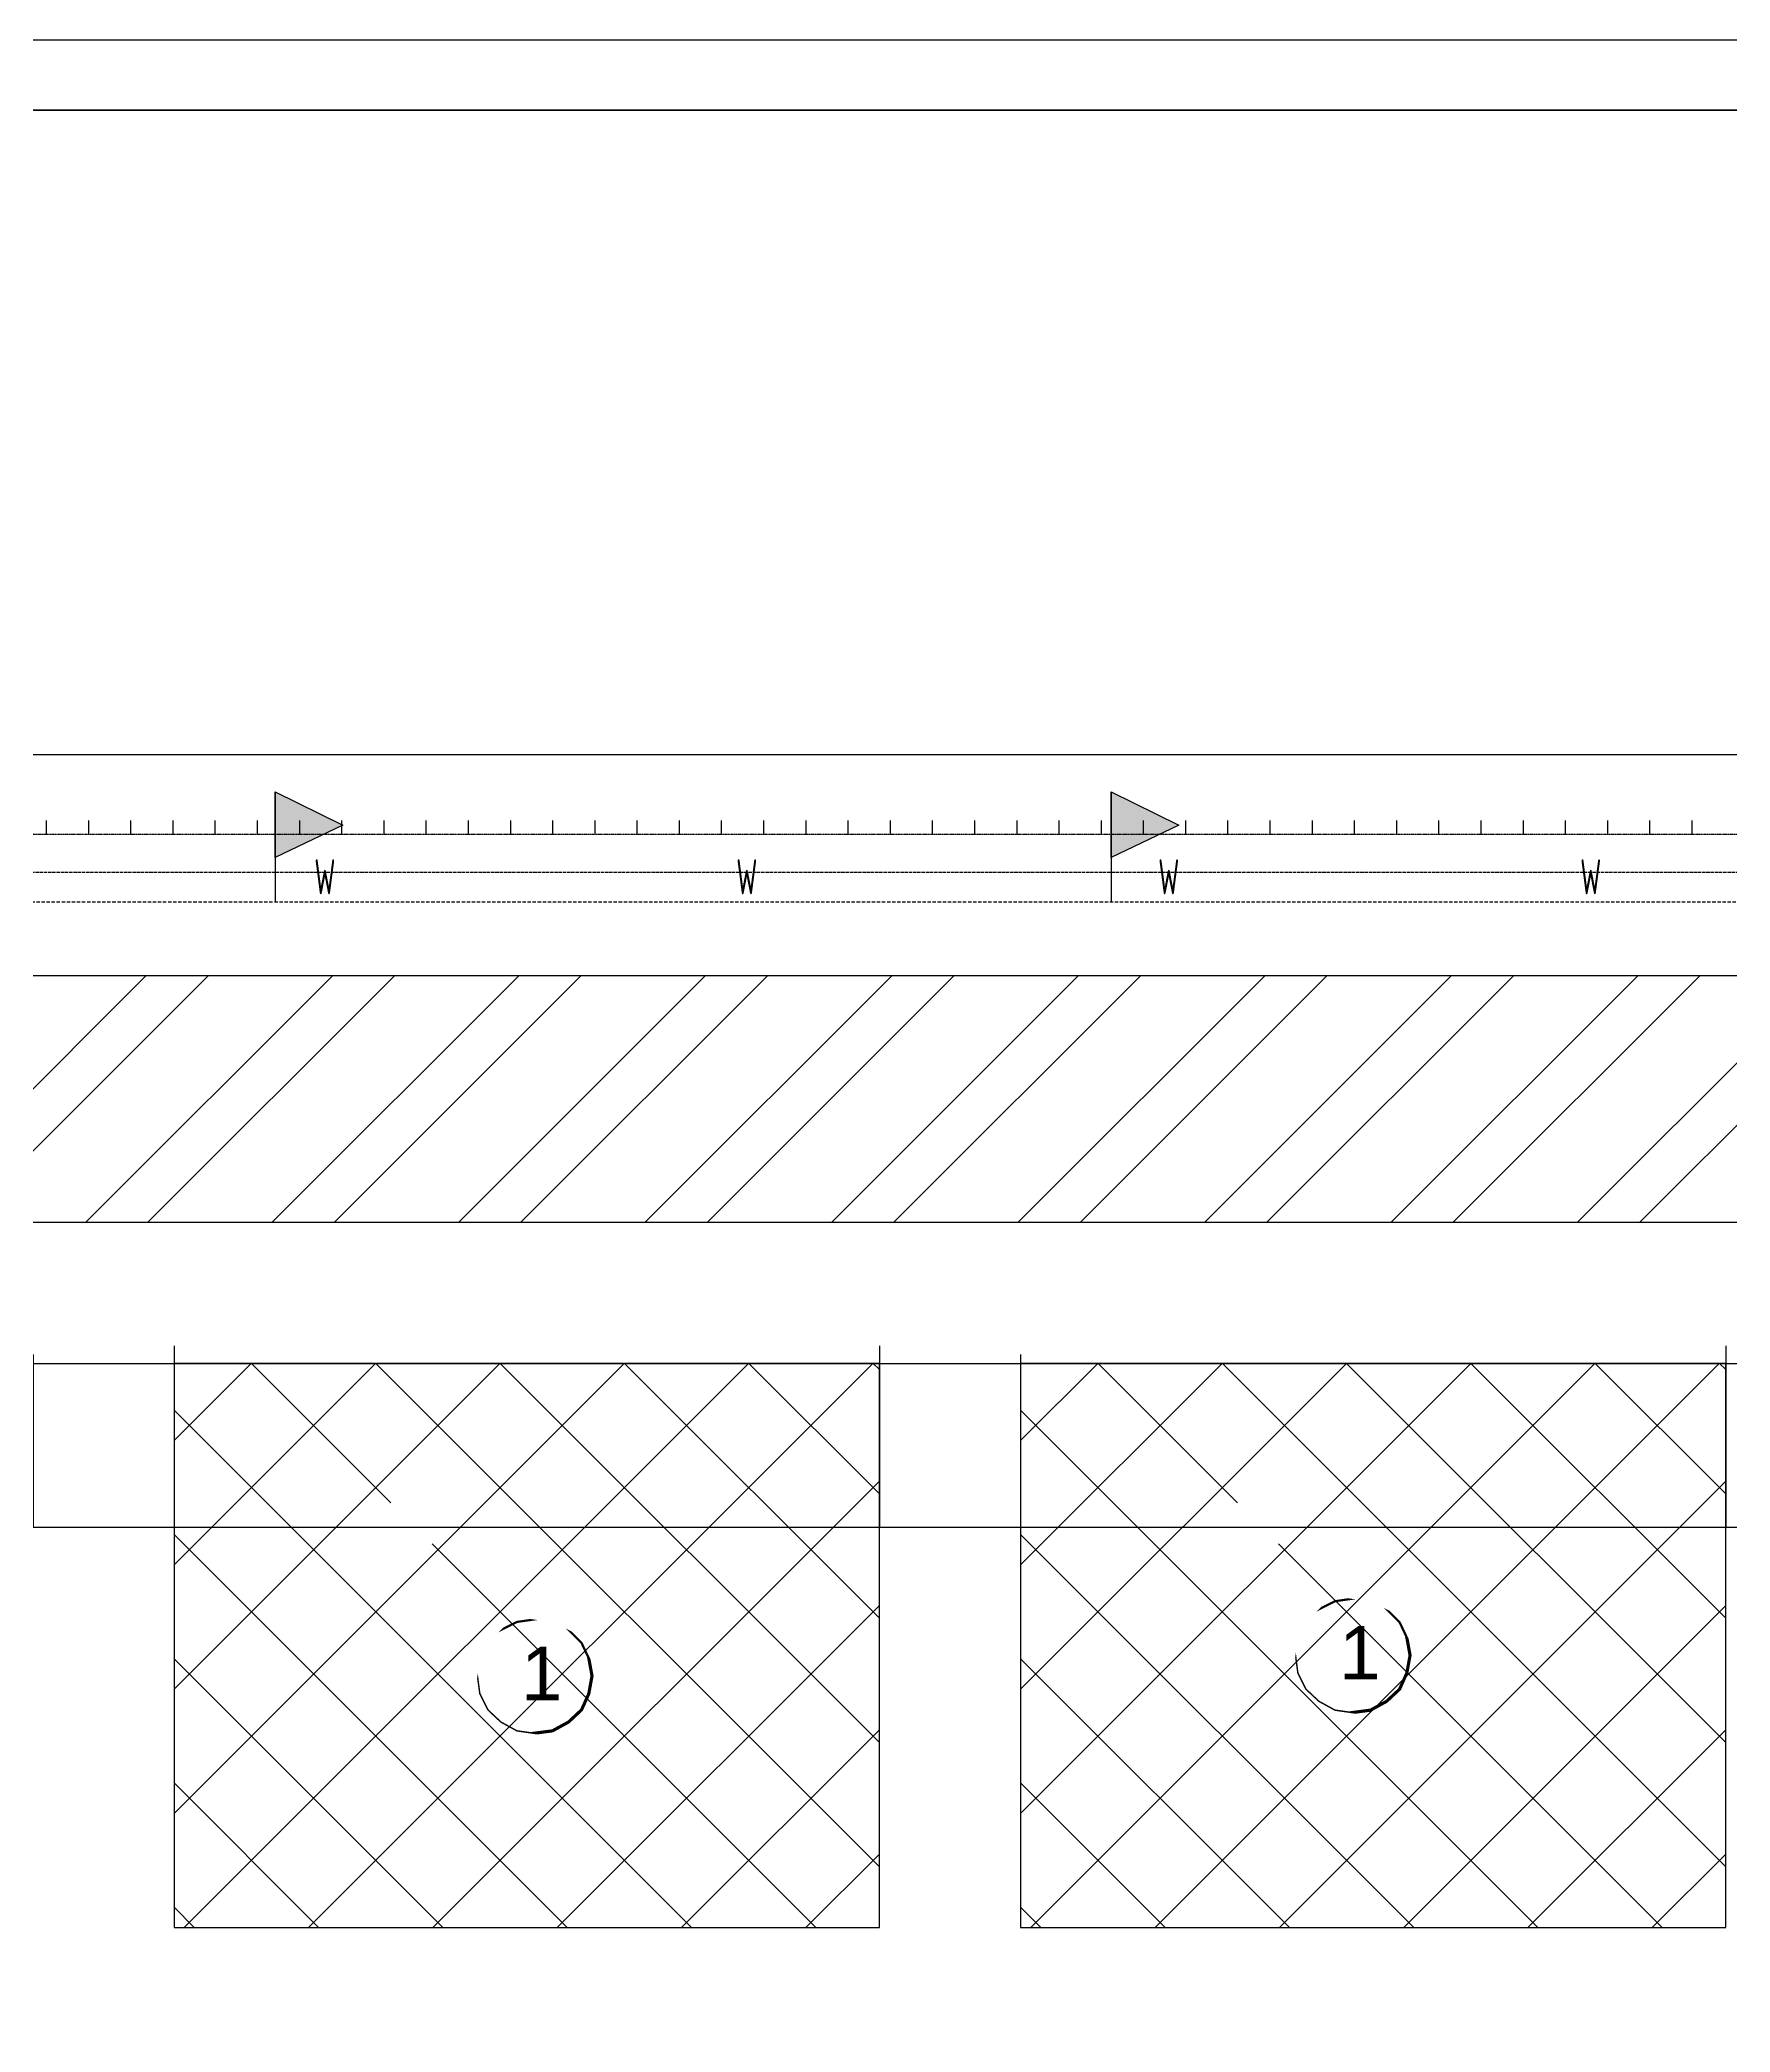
# Model space of a CAD drawing. Header units: millimetres. Extents: x -152693 to 518302, y -31658 to 793547.
# Drawn here: x 260682 to 272699, y 100437 to 114604 of the extents above; entities that cross this region are included whole.
import ezdxf

# ---------------------------------------------------------------- set-up
doc = ezdxf.new("R2010")
doc.units = ezdxf.units.MM
for name, pattern in [('ACAD_ISO02W100', [15, 12, -3]), ('K5LT_BASIC', [0]), ('K5LT_DASHED', [6, 4, -2]), ('K5LT_DASHED_REINFORCED', [6, 4, -2]), ('K5LT_REINFORCED', [0]), ('K5LT_THIN', [0]), ('PS-HIDDEN1', [4, 3, -1])]:
    doc.linetypes.add(name, pattern=pattern)
doc.layers.get('Defpoints').update_dxf_attribs({"color": 2})
for name, color, linetype in [('1WALLB', 212, 'Continuous'), ('PDF _0', 7, 'Continuous'), ('PDF _Текст', 7, 'Continuous'), ('Системный слой', 7, 'Continuous')]:
    doc.layers.add(name, color=color, linetype=linetype)
doc.layers.add('Несущие линии', color=1, linetype='Continuous', lineweight=50)
doc.styles.add('PDF Arial', font='arial.ttf')
doc.styles.get("Standard").update_dxf_attribs({"font": 'arial.ttf'})
doc.styles.add('стиль4', font='isocpeui.ttf', dxfattribs={"height": 2.5})
doc.linetypes.add('ограждение1', pattern='A,0.25,-0.1,[133,ltypeshp.shx,S=0.1,R=0,X=-0.1,Y=0],-0.1,1', length=1.45)
doc.dimstyles.new('Копия(3) ISO-25', dxfattribs={"dimtxt": 2, "dimasz": 2.5, "dimexe": 1.25, "dimexo": 0.3, "dimgap": 0.3, "dimtad": 1, "dimzin": 9, "dimtxsty": 'стиль4', "dimblk": 'OBLIQUE', "dimcen": 2.5, "dimdle": 1, "dimadec": 0, "dimazin": 0, "dimtfac": 1, "dimtmove": 0, "dimatfit": 3, "dimfxl": 1, "dimarcsym": 0})

# ---------------------------------------------------------------- blocks, each defined once
blk = doc.blocks.new('_Oblique')
at = {"color": 0, "linetype": 'ByBlock', "lineweight": -2}
blk.add_line((-0.5, -0.5), (0.5, 0.5), dxfattribs=at)
blk = doc.blocks.new('*D210')
at = {"color": 0, "lineweight": -2, "transparency": 16777216}
for p, q in [((260633, 105255), (260633, 104025)), ((261636, 105255), (261636, 104025)), ((261637, 104026), (260632, 104026))]:
    blk.add_line(p, q, dxfattribs=at)
at = {"layer": 'Defpoints', "color": 0, "transparency": 16777216}
for p in [(260633, 105255), (261636, 105255), (260633, 104026)]:
    blk.add_point(p, dxfattribs=at)
at = {"color": 0, "lineweight": -2, "transparency": 16777216, "xscale": 2.5, "yscale": 2.5, "zscale": 2.5, "rotation": 180}
blk.add_blockref('_Oblique', (260633, 104026), dxfattribs=at)
at = {"color": 0, "lineweight": -2, "transparency": 16777216, "xscale": 2.5, "yscale": 2.5, "zscale": 2.5}
blk.add_blockref('_Oblique', (261636, 104026), dxfattribs=at)
at = {"color": 0, "lineweight": 9, "transparency": 16777216, "insert": (261134, 104028), "char_height": 2.5, "attachment_point": 5, "style": 'стиль4'}
blk.add_mtext('2', dxfattribs=at)
blk = doc.blocks.new('*D211')
at = {"color": 0, "lineweight": -2, "transparency": 16777216}
for p, q in [((261636, 105318), (261636, 104025)), ((266651, 105318), (266651, 104025)), ((266652, 104026), (261635, 104026))]:
    blk.add_line(p, q, dxfattribs=at)
at = {"layer": 'Defpoints', "color": 0, "transparency": 16777216}
for p in [(261636, 105318), (266651, 105318), (261636, 104026)]:
    blk.add_point(p, dxfattribs=at)
at = {"color": 0, "lineweight": -2, "transparency": 16777216, "xscale": 2.5, "yscale": 2.5, "zscale": 2.5, "rotation": 180}
blk.add_blockref('_Oblique', (261636, 104026), dxfattribs=at)
at = {"color": 0, "lineweight": -2, "transparency": 16777216, "xscale": 2.5, "yscale": 2.5, "zscale": 2.5}
blk.add_blockref('_Oblique', (266651, 104026), dxfattribs=at)
at = {"color": 0, "lineweight": 9, "transparency": 16777216, "insert": (264143, 104028), "char_height": 2.5, "attachment_point": 5, "style": 'стиль4'}
blk.add_mtext('10', dxfattribs=at)
blk = doc.blocks.new('*D212')
at = {"color": 0, "lineweight": -2, "transparency": 16777216}
for p, q in [((267654, 105255), (267654, 104025)), ((272669, 105255), (272669, 104025)), ((272670, 104026), (267653, 104026))]:
    blk.add_line(p, q, dxfattribs=at)
at = {"layer": 'Defpoints', "color": 0, "transparency": 16777216}
for p in [(267654, 105255), (272669, 105255), (267654, 104026)]:
    blk.add_point(p, dxfattribs=at)
at = {"color": 0, "lineweight": -2, "transparency": 16777216, "xscale": 2.5, "yscale": 2.5, "zscale": 2.5, "rotation": 180}
blk.add_blockref('_Oblique', (267654, 104026), dxfattribs=at)
at = {"color": 0, "lineweight": -2, "transparency": 16777216, "xscale": 2.5, "yscale": 2.5, "zscale": 2.5}
blk.add_blockref('_Oblique', (272669, 104026), dxfattribs=at)
at = {"color": 0, "lineweight": 9, "transparency": 16777216, "insert": (270161, 104028), "char_height": 2.5, "attachment_point": 5, "style": 'стиль4'}
blk.add_mtext('10', dxfattribs=at)
blk = doc.blocks.new('*D274')
at = {"color": 0, "lineweight": -2, "transparency": 16777216}
for p, q in [((260633, 105255), (260633, 104025)), ((261636, 105255), (261636, 104025)), ((261637, 104026), (260632, 104026))]:
    blk.add_line(p, q, dxfattribs=at)
at = {"layer": 'Defpoints', "color": 0, "transparency": 16777216}
for p in [(260633, 105255), (261636, 105255), (260633, 104026)]:
    blk.add_point(p, dxfattribs=at)
at = {"color": 0, "lineweight": -2, "transparency": 16777216, "xscale": 2.5, "yscale": 2.5, "zscale": 2.5, "rotation": 180}
blk.add_blockref('_Oblique', (260633, 104026), dxfattribs=at)
at = {"color": 0, "lineweight": -2, "transparency": 16777216, "xscale": 2.5, "yscale": 2.5, "zscale": 2.5}
blk.add_blockref('_Oblique', (261636, 104026), dxfattribs=at)
at = {"color": 0, "lineweight": 9, "transparency": 16777216, "insert": (261134, 104028), "char_height": 2.5, "attachment_point": 5, "style": 'стиль4'}
blk.add_mtext('2', dxfattribs=at)
blk = doc.blocks.new('*D275')
at = {"color": 0, "lineweight": -2, "transparency": 16777216}
for p, q in [((261636, 105318), (261636, 104025)), ((266651, 105318), (266651, 104025)), ((266652, 104026), (261635, 104026))]:
    blk.add_line(p, q, dxfattribs=at)
at = {"layer": 'Defpoints', "color": 0, "transparency": 16777216}
for p in [(261636, 105318), (266651, 105318), (261636, 104026)]:
    blk.add_point(p, dxfattribs=at)
at = {"color": 0, "lineweight": -2, "transparency": 16777216, "xscale": 2.5, "yscale": 2.5, "zscale": 2.5, "rotation": 180}
blk.add_blockref('_Oblique', (261636, 104026), dxfattribs=at)
at = {"color": 0, "lineweight": -2, "transparency": 16777216, "xscale": 2.5, "yscale": 2.5, "zscale": 2.5}
blk.add_blockref('_Oblique', (266651, 104026), dxfattribs=at)
at = {"color": 0, "lineweight": 9, "transparency": 16777216, "insert": (264143, 104028), "char_height": 2.5, "attachment_point": 5, "style": 'стиль4'}
blk.add_mtext('10', dxfattribs=at)
blk = doc.blocks.new('*D276')
at = {"color": 0, "lineweight": -2, "transparency": 16777216}
for p, q in [((266651, 105192), (266651, 104025)), ((267654, 105192), (267654, 104025)), ((267655, 104026), (266650, 104026))]:
    blk.add_line(p, q, dxfattribs=at)
at = {"layer": 'Defpoints', "color": 0, "transparency": 16777216}
for p in [(266651, 105193), (267654, 105193), (266651, 104026)]:
    blk.add_point(p, dxfattribs=at)
at = {"color": 0, "lineweight": -2, "transparency": 16777216, "xscale": 2.5, "yscale": 2.5, "zscale": 2.5, "rotation": 180}
blk.add_blockref('_Oblique', (266651, 104026), dxfattribs=at)
at = {"color": 0, "lineweight": -2, "transparency": 16777216, "xscale": 2.5, "yscale": 2.5, "zscale": 2.5}
blk.add_blockref('_Oblique', (267654, 104026), dxfattribs=at)
at = {"color": 0, "lineweight": 9, "transparency": 16777216, "insert": (267152, 104028), "char_height": 2.5, "attachment_point": 5, "style": 'стиль4'}
blk.add_mtext('2', dxfattribs=at)
blk = doc.blocks.new('*D277')
at = {"color": 0, "lineweight": -2, "transparency": 16777216}
for p, q in [((267654, 105255), (267654, 104025)), ((272669, 105255), (272669, 104025)), ((272670, 104026), (267653, 104026))]:
    blk.add_line(p, q, dxfattribs=at)
at = {"layer": 'Defpoints', "color": 0, "transparency": 16777216}
for p in [(267654, 105255), (272669, 105255), (267654, 104026)]:
    blk.add_point(p, dxfattribs=at)
at = {"color": 0, "lineweight": -2, "transparency": 16777216, "xscale": 2.5, "yscale": 2.5, "zscale": 2.5, "rotation": 180}
blk.add_blockref('_Oblique', (267654, 104026), dxfattribs=at)
at = {"color": 0, "lineweight": -2, "transparency": 16777216, "xscale": 2.5, "yscale": 2.5, "zscale": 2.5}
blk.add_blockref('_Oblique', (272669, 104026), dxfattribs=at)
at = {"color": 0, "lineweight": 9, "transparency": 16777216, "insert": (270161, 104028), "char_height": 2.5, "attachment_point": 5, "style": 'стиль4'}
blk.add_mtext('10', dxfattribs=at)
blk = doc.blocks.new('*D278')
at = {"color": 0, "lineweight": -2, "transparency": 16777216}
for p, q in [((272669, 105318), (272669, 104025)), ((273672, 105192), (273672, 104025)), ((273673, 104026), (272668, 104026))]:
    blk.add_line(p, q, dxfattribs=at)
at = {"layer": 'Defpoints', "color": 0, "transparency": 16777216}
for p in [(272669, 105318), (273672, 105193), (272669, 104026)]:
    blk.add_point(p, dxfattribs=at)
at = {"color": 0, "lineweight": -2, "transparency": 16777216, "xscale": 2.5, "yscale": 2.5, "zscale": 2.5, "rotation": 180}
blk.add_blockref('_Oblique', (272669, 104026), dxfattribs=at)
at = {"color": 0, "lineweight": -2, "transparency": 16777216, "xscale": 2.5, "yscale": 2.5, "zscale": 2.5}
blk.add_blockref('_Oblique', (273672, 104026), dxfattribs=at)
at = {"color": 0, "lineweight": 9, "transparency": 16777216, "insert": (273170, 104028), "char_height": 2.5, "attachment_point": 5, "style": 'стиль4'}
blk.add_mtext('2', dxfattribs=at)
blk = doc.blocks.new('*U177')
at = {"layer": 'Системный слой', "color": 150, "linetype": 'K5LT_THIN', "lineweight": 30}
blk.add_line((0, -50), (0, 50), dxfattribs=at)
blk = doc.blocks.new('*U178')
at = {"color": 0, "linetype": 'ByBlock', "lineweight": -2}
for p in [(12300, 0), (12600, 0), (12900, 0), (13200, 0), (13500, 0), (13800, 0), (14100, 0), (14400, 0), (14700, 0), (15000, 0), (15300, 0), (15600, 0), (15900, 0), (16200, 0), (16500, 0), (16800, 0), (17100, 0), (17400, 0), (17700, 0), (18000, 0), (18300, 0), (18600, 0), (18900, 0), (19200, 0), (19500, 0), (19800, 0), (20100, 0), (20400, 0), (20700, 0), (21000, 0), (21300, 0), (21600, 0), (21900, 0), (22200, 0), (22500, 0), (22800, 0), (23100, 0), (23400, 0), (23700, 0), (24000, 0)]:
    blk.add_blockref('*U177', p, dxfattribs=at)
blk = doc.blocks.new('*U179')
at = {"layer": 'Системный слой', "insert": (-304, -125), "char_height": 422.87, "width": 608.87, "attachment_point": 7}
blk.add_mtext('{\\fGOST type A|b0|i0|c204|p2;\\H0.59119x;\\W0.67;\\C7;W}', dxfattribs=at)
blk = doc.blocks.new('*U180')
at = {"color": 0, "linetype": 'ByBlock', "lineweight": -2}
for p in [(12000, 0), (15000, 0), (18000, 0), (21000, 0)]:
    blk.add_blockref('*U179', p, dxfattribs=at)
blk = doc.blocks.new('*D304')
at = {"color": 0, "lineweight": -2, "transparency": 16777216}
for p, q in [((248007, 109523), (307636, 109523)), ((248008, 108953), (248008, 109524)), ((307635, 108953), (307635, 109524))]:
    blk.add_line(p, q, dxfattribs=at)
at = {"layer": 'Defpoints', "color": 0, "transparency": 16777216}
for p in [(307635, 109523), (248008, 108953), (307635, 108953)]:
    blk.add_point(p, dxfattribs=at)
at = {"color": 0, "lineweight": -2, "transparency": 16777216, "xscale": 2.5, "yscale": 2.5, "zscale": 2.5, "rotation": 180}
blk.add_blockref('_Oblique', (248008, 109523), dxfattribs=at)
at = {"color": 0, "lineweight": -2, "transparency": 16777216, "xscale": 2.5, "yscale": 2.5, "zscale": 2.5}
blk.add_blockref('_Oblique', (307635, 109523), dxfattribs=at)
at = {"color": 0, "lineweight": 9, "transparency": 16777216, "insert": (277821, 109525), "char_height": 2.5, "attachment_point": 5, "style": 'стиль4'}
blk.add_mtext('11925,2', dxfattribs=at)

msp = doc.modelspace()

# ---------------------------------------------------------------- hatches: boundary and pattern name
at = {"lineweight": 20, "ltscale": 100}
h = msp.add_hatch(dxfattribs=at)
h.set_pattern_fill('ANSI32', color=254, scale=2500)
h.set_pattern_definition([(45, (-77411.3, 800593.8), (-662.9126, 662.9126), []), (45, (-76969.4, 800593.8), (-662.9126, 662.9126), [])])
edge = h.paths.add_edge_path()
edge.add_arc((286496.47542, 94848.96554), 14035.24879, 53.944840553, 68.98864368)
edge.add_line((291528.85574, 107951.00191), (273898.37507, 107951.00191))
edge.add_line((273898.37507, 107951.00191), (256267.89441, 107951.00191))
edge.add_arc((260131.67561, 95016.85908), 13498.92054, 106.632319939, 139.607312333)
edge.add_line((249850.61402, 103764.46608), (249850.61402, 86269.25208))
edge.add_line((249850.61402, 86269.25208), (251605.84296, 84551.15158))
edge.add_line((251605.84296, 84551.15158), (251605.84296, 104151.12207))
edge.add_arc((253612.08012, 104189.17497), 2006.598, 90.007458594, 181.086615999, ccw=False)
edge.add_line((253611.8189, 106195.77296), (294757.11523, 106195.77296))
h = msp.add_hatch(dxfattribs=at)
h.set_pattern_fill('ANSI31', color=254, scale=5000)
h.set_pattern_definition([(45, (-77411.33, 800593.8), (-441.94174, 441.94174), [])])
h.paths.add_polyline_path([(253895.88337, 106989.15004), (253506.44777, 107668.20567), (254041.77596, 107702.08709), (253739.12276, 107262.49221), (253895.88337, 106989.15004, -0.0475109513), (256267.89441, 107951.00191), (252358.08394, 107951.00191, 0.4142142362), (249850.61402, 105443.52621), (249850.61402, 103764.46608, -0.0967050735)])
h.paths.add_polyline_path([(298379.32802, 104189.79702), (298379.32802, 103492.82013), (298436.57655, 103567.57218), (298674.5823, 103086.86698), (298379.32802, 103148.69593), (298379.32802, 102317.96967, -0.0808472634), (300134.55696, 98164.22426), (300134.55696, 105443.53775, 0.4142128885), (297627.08704, 107951.00191), (291528.85574, 107951.00191, -0.0383320613), (293469.95321, 107029.22892), (293859.42176, 107708.34201), (294159.00979, 107263.40243), (293626.74677, 107302.62855), (293469.95321, 107029.22892, -0.0273344755), (294757.11523, 106195.77296), (296373.35046, 106195.77296, -0.414213799)])
h.paths.add_polyline_path([(298379.32802, 80197.98716, -0.0214475873), (298798.37025, 79276.71081), (299463.20165, 79668.65582), (299493.71093, 79263.69407), (300134.55696, 79263.69407), (300134.55696, 91533.70682, -0.0808472634), (298379.32802, 87379.9614)])
h.paths.add_polyline_path([(299387.80236, 85262.92615), (299304.29424, 85199.49519), (299387.80236, 85833.80471), (299471.31047, 85199.49519)], flags=16)
h.paths.add_polyline_path([(299477.31367, 72798.42986), (300134.55696, 72790.34711), (300134.55696, 78535.81035), (299069.29493, 78535.81035, -0.1236969984)])
h.paths.add_polyline_path([(300134.55696, 72541.48634), (300017.29192, 72310.51624), (299792.45897, 72794.55422), (299477.31367, 72798.42986, -0.0737886965), (298379.32802, 69512.22143), (298379.32802, 66527.61504, -0.0912526252), (298215.04288, 65634.91151), (300295.53812, 65634.91151, -0.1110019233), (300134.55696, 66728.19633)])
h.paths.add_polyline_path([(299253.84685, 66526.25718), (299259.74079, 66526.25718), (299259.74079, 66532.25718), (299253.84685, 66532.25718)], flags=24)
h = msp.add_hatch(dxfattribs=at)
h.set_pattern_fill('ANSI37', color=254, scale=5000)
h.set_pattern_definition([(45, (304612.14, 536528.53), (-441.9417, 441.9417), []), (135, (304612.14, 536528.53), (-441.9417, -441.9417), [])])
h.paths.add_polyline_path([(262025.64897, 103564.19349, 0.0113545753), (261635.72267, 103317.66729), (261635.72267, 101309.63426, -0.0177795249), (262108.40896, 101692.78499), (266650.66252, 101692.78499), (266650.66252, 103564.19349)])
h.paths.add_polyline_path([(266650.66252, 101180.83311), (266650.66252, 101692.78499), (262108.40896, 101692.78499, 0.0177795249), (261635.72267, 101309.63426), (261635.72267, 101180.83311)])
h.paths.add_polyline_path([(266650.66252, 103564.19349), (266650.66252, 105192.78499), (261635.72267, 105192.78499), (261635.72267, 103317.66729, -0.0113545753), (262025.64897, 103564.19349), (263472.85314, 103564.19349), (263471.31493, 103879.35886), (262988.95778, 104107.77557), (263469.03229, 104347.05091), (263471.31493, 103879.35886), (263472.85314, 103564.19349)])
h.paths.add_polyline_path([(263878.89335, 103893.62207), (264331.54486, 103893.62207), (264331.54486, 104493.62207), (263878.89335, 104493.62207)], flags=24)
h = msp.add_hatch(dxfattribs=at)
h.set_pattern_fill('ANSI37', color=254, scale=5000)
h.set_pattern_definition([(45, (310630.1, 536528.53), (-441.9417, 441.9417), []), (135, (310630.1, 536528.53), (-441.9417, -441.9417), [])])
h.paths.add_polyline_path([(268043.57679, 103564.19349, 0.0113545753), (267653.65049, 103317.66729), (267653.65049, 101309.63426, -0.0177795249), (268126.33678, 101692.78499), (272668.59034, 101692.78499), (272668.59034, 103564.19349)])
h.paths.add_polyline_path([(272668.59034, 101180.83311), (272668.59034, 101692.78499), (268126.33678, 101692.78499, 0.0177795249), (267653.65049, 101309.63426), (267653.65049, 101180.83311)])
h.paths.add_polyline_path([(272668.59034, 103564.19349), (272668.59034, 105192.78499), (267653.65049, 105192.78499), (267653.65049, 103317.66729, -0.0113545753), (268043.57679, 103564.19349), (269490.78096, 103564.19349), (269489.24275, 103879.35886), (269006.8856, 104107.77557), (269486.96011, 104347.05091), (269489.24275, 103879.35886), (269490.78096, 103564.19349)])
h.paths.add_polyline_path([(269896.82117, 103893.62207), (270349.47268, 103893.62207), (270349.47268, 104493.62207), (269896.82117, 104493.62207)], flags=24)
at = {"layer": '1WALLB', "linetype": 'PS-HIDDEN1', "ltscale": 750}
h = msp.add_hatch(color=1, dxfattribs=at)
h.paths.add_polyline_path([(262788.33955, 108997.66538), (262835.17032, 109020.12222), (262353.93372, 109257.05166), (262353.93372, 108997.66538)])
h.paths.add_polyline_path([(262788.33955, 108997.66538), (262353.93372, 108997.66538), (262353.93372, 108789.35404)])
h = msp.add_hatch(color=1, dxfattribs=at)
h.paths.add_polyline_path([(268732.55197, 108997.66538), (268779.38274, 109020.12222), (268298.14614, 109257.05166), (268298.14614, 108997.66538)])
h.paths.add_polyline_path([(268732.55197, 108997.66538), (268298.14614, 108997.66538), (268298.14614, 108789.35404)])

# ---------------------------------------------------------------- linework, layer by layer
at = {"linetype": 'K5LT_DASHED_REINFORCED', "lineweight": 25, "ltscale": 6}
msp.add_line((259072.79071, 108474.18491), (289864.20547, 108474.18491), dxfattribs=at)
at = {"color": 6, "linetype": 'ограждение1', "lineweight": 25, "ltscale": 20}
msp.add_line((255029.10492, 105192.78499), (293266.77039, 105192.78499), dxfattribs=at)
at = {"lineweight": 25}
msp.add_lwpolyline([(244601.31998, 114604.16935), (328701.31998, 114604.16935), (328701.31998, 55204.16935), (244601.31998, 55204.16935)], close=True, dxfattribs=at)
at = {"layer": '1WALLB', "color": 1, "linetype": 'PS-HIDDEN1', "ltscale": 750}
for points in [[(262353.93372, 109257.05166), (262835.17032, 109020.12222), (262353.93372, 108789.35404), (262353.93372, 109257.05166), (262353.93372, 108474.18491)], [(268298.14614, 109257.05166), (268779.38274, 109020.12222), (268298.14614, 108789.35404), (268298.14614, 109257.05166), (268298.14614, 108474.18491)]]:
    msp.add_lwpolyline(points, dxfattribs=at)
at = {"layer": 'PDF _0', "lineweight": 0}
for points in [[(270010.59972, 103518.46348, 15.39582, 15.39582, 0), (269890.10837, 103501.25043, 16.22862, 16.22862, 0), (269775.3547, 103443.8736, 0, 0, 0), (269683.55176, 103352.07066, 0, 0, 0), (269626.17493, 103243.05467, 0, 0, 0), (269608.96187, 103116.82563, 10.26388, 10.26388, 0), (269626.17493, 102990.5966, 10.26388, 10.26388, 0), (269683.55176, 102875.84293, 10.26388, 10.26388, 0), (269775.3547, 102789.77767, 10.26388, 10.26388, 0), (269890.10837, 102726.66316, 10.26388, 10.26388, 0), (270010.59972, 102709.45011, 22.58054, 22.58054, 0), (270142.56644, 102726.66316, 22.58054, 22.58054, 0), (270257.32011, 102789.77767, 22.58054, 22.58054, 0), (270349.12305, 102875.84293, 22.58054, 22.58054, 0), (270400.7622, 102990.5966, 22.58054, 22.58054, 0), (270423.71293, 103116.82563, 22.58054, 22.58054, 0), (270400.7622, 103243.05467, 16.22862, 16.22862, 0), (270349.12305, 103352.07066, 15.39582, 15.39582, 0), (270257.32011, 103443.8736, 0, 0, 0), (270142.56644, 103501.25043, 0, 0, 0)], [(264194.35647, 103371.3016, 15.39582, 15.39582, 0), (264073.86512, 103354.08855, 16.22862, 16.22862, 0), (263959.11145, 103296.71171, 0, 0, 0), (263867.30851, 103204.90877, 0, 0, 0), (263809.93168, 103095.89279, 0, 0, 0), (263792.71863, 102969.66375, 10.26388, 10.26388, 0), (263809.93168, 102843.43471, 10.26388, 10.26388, 0), (263867.30851, 102728.68104, 10.26388, 10.26388, 0), (263959.11145, 102642.61579, 10.26388, 10.26388, 0), (264073.86512, 102579.50127, 10.26388, 10.26388, 0), (264194.35647, 102562.28822, 22.58054, 22.58054, 0), (264326.32319, 102579.50127, 22.58054, 22.58054, 0), (264441.07686, 102642.61579, 22.58054, 22.58054, 0), (264532.8798, 102728.68104, 22.58054, 22.58054, 0), (264584.51895, 102843.43471, 22.58054, 22.58054, 0), (264607.46968, 102969.66375, 22.58054, 22.58054, 0), (264584.51895, 103095.89279, 16.22862, 16.22862, 0), (264532.8798, 103204.90877, 15.39582, 15.39582, 0), (264441.07686, 103296.71171, 0, 0, 0), (264326.32319, 103354.08855, 0, 0, 0)]]:
    msp.add_lwpolyline(points, format="xyseb", close=True, dxfattribs=at)
at = {"layer": 'Несущие линии', "color": 7}
msp.add_lwpolyline([(246601.31998, 55704.16935), (328201.31998, 55704.16935), (328201.31998, 114104.16935), (246601.31998, 114104.16935)], close=True, dxfattribs=at)
at = {"layer": 'Системный слой', "color": 150, "linetype": 'K5LT_DASHED', "lineweight": 30, "ltscale": 0.5}
msp.add_line((307634.55696, 108952.39466), (248008.31335, 108952.39466), dxfattribs=at)
at = {"layer": 'Системный слой', "color": 150, "linetype": 'ACAD_ISO02W100', "lineweight": 30, "ltscale": 2}
msp.add_line((307383.90678, 108682.30171), (248271.99381, 108682.30171), dxfattribs=at)
at = {"layer": 'Системный слой', "color": 18, "linetype": 'K5LT_REINFORCED', "lineweight": 30, "true_color": 0x000000}
for p, q in [((252358.08394, 107951.00191), (297627.08704, 107951.00191)), ((253611.8189, 106195.77296), (296373.35208, 106195.77296))]:
    msp.add_line(p, q, dxfattribs=at)
at = {"layer": 'Системный слой', "color": 7, "linetype": 'K5LT_BASIC', "lineweight": 30}
for points in [[(261635.72267, 101180.83311), (266650.66252, 101180.83311), (266650.66252, 105192.78499), (261635.72267, 105192.78499), (261635.72267, 101180.83311)], [(267653.65049, 101180.83311), (272668.59034, 101180.83311), (272668.59034, 105192.78499), (267653.65049, 105192.78499), (267653.65049, 101180.83311)]]:
    msp.add_lwpolyline(points, dxfattribs=at)

# ---------------------------------------------------------------- block references
at = {"color": 254, "lineweight": 20}
for name, p in [('*U178', (248429.13644, 109002.39466)), ('*U180', (250937.15437, 108652.94886))]:
    msp.add_blockref(name, p, dxfattribs=at)

# ---------------------------------------------------------------- texts
at = {"layer": 'PDF _Текст', "lineweight": 20, "char_height": 379.5007, "attachment_point": 7, "style": 'PDF Arial'}
for insert in [(269918.79678, 102944.69513), (264102.55354, 102797.53324)]:
    msp.add_mtext('1', dxfattribs=dict(at, insert=insert))

# ---------------------------------------------------------------- dimensions: what is measured, and where the dimension line sits
at = {"color": 7, "lineweight": 9}
dim = msp.add_linear_dim(base=(307634.55696, 109523.1156), p1=(248008.31336, 108952.50317), p2=(307634.55696, 108952.50317), dimstyle='Копия(3) ISO-25', override={"dimdec": 1, "dimlfac": 0.2}, dxfattribs=at)
dim.commit()
dim.dimension.update_dxf_attribs({"geometry": '*D304', "text_midpoint": (277821.43516, 109524.9156)})
for base, p1, p2, text, picture, middle in [((261635.72267, 104026.12207), (266650.66252, 105318.15848), (261635.72267, 105318.15848), '10', '*D211', (264143.19259, 104026.12207)), ((261635.72267, 104026.12207), (266650.66252, 105318.15848), (261635.72267, 105318.15848), '10', '*D275', (264143.19259, 104026.12207)), ((272668.59034, 104026.12207), (273671.57831, 105192.78499), (272668.59034, 105318.15848), '2', '*D278', (273170.08432, 104026.12207)), ((260632.7347, 104026.12207), (261635.72267, 105255.47174), (260632.7347, 105255.47174), '2', '*D210', (261134.22868, 104026.12207)), ((260632.7347, 104026.12207), (261635.72267, 105255.47174), (260632.7347, 105255.47174), '2', '*D274', (261134.22868, 104026.12207)), ((266650.66252, 104026.12207), (267653.65049, 105192.78499), (266650.66252, 105192.78499), '2', '*D276', (267152.1565, 104026.12207)), ((267653.65049, 104026.12207), (272668.59034, 105255.47174), (267653.65049, 105255.47174), '10', '*D212', (270161.12041, 104026.12207)), ((267653.65049, 104026.12207), (272668.59034, 105255.47174), (267653.65049, 105255.47174), '10', '*D277', (270161.12041, 104026.12207))]:
    dim = msp.add_linear_dim(base=base, p1=p1, p2=p2, text=text, dimstyle='Копия(3) ISO-25', dxfattribs=at)
    dim.commit()
    dim.dimension.update_dxf_attribs({"geometry": picture, "text_midpoint": middle, "dimtype": 160})

doc.saveas('drawing.dxf')
